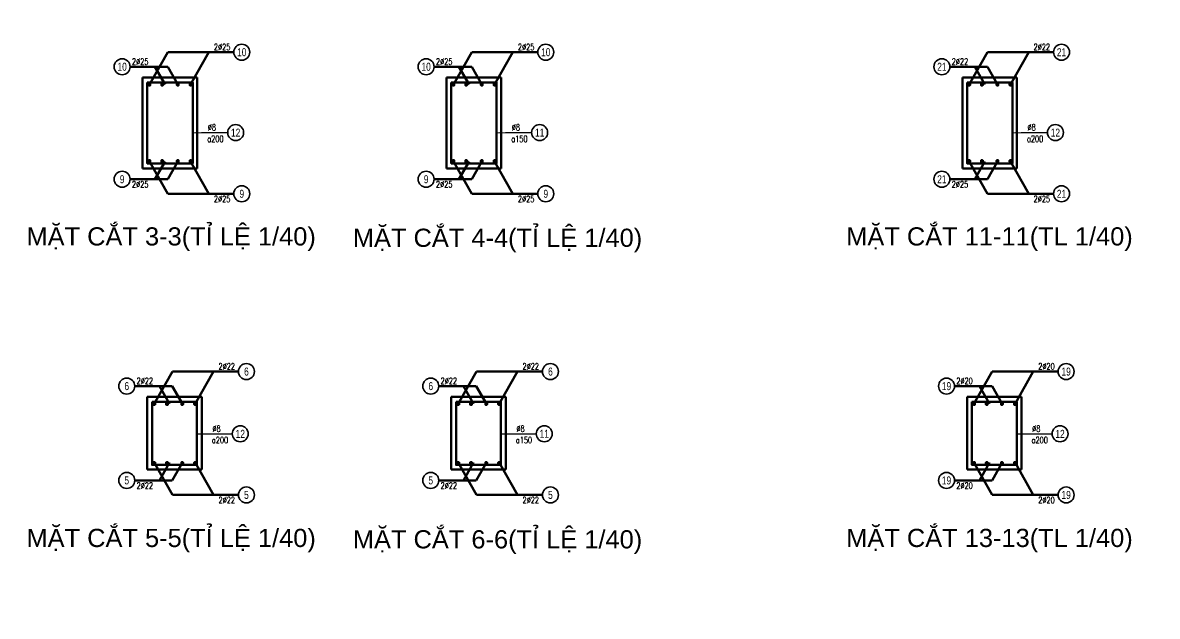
# Model space of a CAD drawing. Header units: millimetres. Extents: x 0 to 8478784, y 0 to 684185.
# Drawn here: x 3860864 to 3876462, y 333378 to 341542 of the extents above; entities that cross this region are included whole.
import ezdxf
from ezdxf.enums import TextEntityAlignment as Align

# ---------------------------------------------------------------- set-up
doc = ezdxf.new("R2010")
doc.units = ezdxf.units.MM
doc.header["$LTSCALE"] = 5000
doc.header["$MEASUREMENT"] = 0
doc.linetypes.add('CENTER', pattern=[2, 1.25, -0.25, 0.25, -0.25])
for name, color, linetype, lineweight in [('00-XMT.Text', 4, 'Continuous', 20), ('01-XMT.Columns', 2, 'Continuous', 25), ('02-XMT.Beams', 94, 'Continuous', 25), ('02-XMT.Beams-Text', 7, 'Continuous', 20), ('02-XMT.Reinforcement', 1, 'Continuous', 40), ('net thay', 7, 'Continuous', 15), ('THEP', 1, 'Continuous', 35)]:
    doc.layers.add(name, color=color, linetype=linetype, lineweight=lineweight)
doc.styles.add('romans.shx', font='romans.shx', dxfattribs={"width": 0.75, "bigfont": 'vns.shx'})
doc.styles.add('S1', font='VHARIAL.TTF', dxfattribs={"height": 200})
doc.styles.add('VNARIALH', font='VHARIAL.TTF')
doc.styles.add('vnsimli 0.7', font='vnsimli.shx', dxfattribs={"width": 0.75})
doc.dimstyles.new('XMT 1-1-100', dxfattribs={"dimscale": 100, "dimtxt": 2.5, "dimasz": 1, "dimexe": 1, "dimexo": 0, "dimgap": 0.5, "dimtad": 1, "dimdec": 0, "dimzin": 0, "dimdsep": 46, "dimtxsty": 'vnsimli 0.7', "dimblk": 'ARCHTICK', "dimcen": 1.5, "dimdle": 1, "dimclrd": 8, "dimclre": 8, "dimclrt": 116, "dimadec": 0, "dimazin": 0, "dimtfac": 1, "dimtdec": 0, "dimtofl": 0, "dimtmove": 0, "dimatfit": 3, "dimfxl": 0.18, "dimtolj": 1, "dimtzin": 0, "dimarcsym": 0})

# ---------------------------------------------------------------- blocks, each defined once
blk = doc.blocks.new('n')
at = {"layer": '01-XMT.Columns', "lineweight": 100}
for p, q in [((3489564, 779473.5), (3489864, 779473.5)), ((3489564, 778973.5), (3489564, 779473.5)), ((3489864, 779473.5), (3489864, 778973.5)), ((3489864, 778973.5), (3489564, 778973.5))]:
    blk.add_line(p, q, dxfattribs=at)
blk = doc.blocks.new('mk')
at = {"layer": '02-XMT.Beams', "color": 2, "lineweight": 100}
for p, q in [((3490207, 779473.5), (3490507, 779473.5)), ((3490207, 779073.5), (3490207, 779473.5)), ((3490507, 779473.5), (3490507, 779073.5)), ((3490507, 779073.5), (3490207, 779073.5))]:
    blk.add_line(p, q, dxfattribs=at)
blk = doc.blocks.new('ttttt')
at = {"layer": 'THEP'}
for p, q in [((-0.42, 0.42), (0.42, -0.42)), ((0.42, 0.42), (-0.42, -0.42)), ((0, 0.6), (0, -0.6)), ((-0.6, 0), (0.6, 0))]:
    blk.add_line(p, q, dxfattribs=at)
at = {"layer": 'THEP', "const_width": 0.1}
blk.add_lwpolyline([(-0.6, 0, 1), (0.6, 0, 1), (-0.6, 0, 1)], format="xyb", dxfattribs=at)
blk = doc.blocks.new('dk2')
at = {"color": 8}
blk.add_circle((312, 0), 312, dxfattribs=at)
at = {"layer": '00-XMT.Text', "color": 3, "style": 'romans.shx', "width": 0.75}
for tag, p in [('DK', (-678, 106)), ('KC', (-797, -372))]:
    blk.add_attdef(tag, p, '', height=250, dxfattribs=at)
at = {"layer": '00-XMT.Text', "color": 7, "style": 'VNARIALH', "width": 0.75}
blk.add_attdef('SH', text='', height=312, dxfattribs=at).set_placement((312, 0), align=Align.MIDDLE)
blk = doc.blocks.new('_ArchTick')
at = {"color": 0, "linetype": 'ByBlock', "const_width": 0.15}
blk.add_lwpolyline([(-0.5, -0.5), (0.5, 0.5)], dxfattribs=at)

msp = doc.modelspace()

# ---------------------------------------------------------------- linework, layer by layer
at = {"layer": '02-XMT.Beams-Text', "lineweight": 100}
for p, q in [((3862607, 340691.7), (3862858.2, 341136.5)), ((3862858.2, 341136.5), (3863766, 341136.5)), ((3863173.2, 340691.7), (3863424.5, 341136.5)), ((3866786.2, 340691.7), (3867037.5, 341136.5)), ((3867037.5, 341136.5), (3867945.3, 341136.5)), ((3867352.5, 340691.7), (3867603.8, 341136.5)), ((3873876.5, 340691.7), (3874127.8, 341136.5)), ((3874127.8, 341136.5), (3875035.5, 341136.5)), ((3874442.8, 340691.7), (3874694, 341136.5)), ((3862857.5, 340936.5), (3862341, 340936.5)), ((3862820.7, 340691.7), (3862682.5, 340936.5)), ((3862995.8, 340691.7), (3862857.5, 340936.5)), ((3867036.7, 340936.5), (3866520.2, 340936.5)), ((3867000, 340691.7), (3866861.7, 340936.5)), ((3867175, 340691.7), (3867036.7, 340936.5)), ((3874127, 340936.5), (3873610.5, 340936.5)), ((3874090.2, 340691.7), (3873952, 340936.5)), ((3874265.2, 340691.7), (3874127, 340936.5)), ((3862607, 339634.2), (3862858.2, 339189.5)), ((3862820.7, 339634.2), (3862682.5, 339389.5)), ((3862995.8, 339634.2), (3862857.5, 339389.5)), ((3863173.2, 339634.2), (3863424.5, 339189.5)), ((3866786.2, 339634.2), (3867037.5, 339189.5)), ((3867000, 339634.2), (3866861.7, 339389.5)), ((3867175, 339634.2), (3867036.7, 339389.5)), ((3867352.5, 339634.2), (3867603.8, 339189.5)), ((3873876.5, 339634.2), (3874127.8, 339189.5)), ((3874090.2, 339634.2), (3873952, 339389.5)), ((3874265.2, 339634.2), (3874127, 339389.5)), ((3874442.8, 339634.2), (3874694, 339189.5)), ((3862857.5, 339389.5), (3862341, 339389.5)), ((3867036.7, 339389.5), (3866520.2, 339389.5)), ((3874127, 339389.5), (3873610.5, 339389.5)), ((3862858.2, 339189.5), (3863766, 339189.5)), ((3867037.5, 339189.5), (3867945.3, 339189.5)), ((3874127.8, 339189.5), (3875035.5, 339189.5)), ((3862670.8, 336299.2), (3862922, 336744)), ((3862922, 336744), (3863829.8, 336744)), ((3863237, 336299.2), (3863488.2, 336744)), ((3866850, 336299.2), (3867101.2, 336744)), ((3867101.2, 336744), (3868009, 336744)), ((3867416.2, 336299.2), (3867667.5, 336744)), ((3873940.2, 336299.2), (3874191.5, 336744)), ((3874191.5, 336744), (3875099.3, 336744)), ((3874506.5, 336299.2), (3874757.8, 336744)), ((3862921.2, 336544), (3862404.7, 336544)), ((3862884.5, 336299.2), (3862746.2, 336544)), ((3863059.5, 336299.2), (3862921.2, 336544)), ((3867100.5, 336544), (3866584, 336544)), ((3867063.7, 336299.2), (3866925.5, 336544)), ((3867238.8, 336299.2), (3867100.5, 336544)), ((3874190.7, 336544), (3873674.2, 336544)), ((3874154, 336299.2), (3874015.7, 336544)), ((3874329, 336299.2), (3874190.7, 336544)), ((3862670.8, 335491.7), (3862922, 335047)), ((3862884.5, 335491.7), (3862746.2, 335247)), ((3863059.5, 335491.7), (3862921.2, 335247)), ((3863237, 335491.7), (3863488.2, 335047)), ((3866850, 335491.7), (3867101.2, 335047)), ((3867063.7, 335491.7), (3866925.5, 335247)), ((3867238.8, 335491.7), (3867100.5, 335247)), ((3867416.2, 335491.7), (3867667.5, 335047)), ((3873940.2, 335491.7), (3874191.5, 335047)), ((3874154, 335491.7), (3874015.7, 335247)), ((3874329, 335491.7), (3874190.7, 335247)), ((3874506.5, 335491.7), (3874757.8, 335047)), ((3862921.2, 335247), (3862404.7, 335247)), ((3867100.5, 335247), (3866584, 335247)), ((3874190.7, 335247), (3873674.2, 335247)), ((3862922, 335047), (3863829.8, 335047)), ((3867101.2, 335047), (3868009, 335047)), ((3874191.5, 335047), (3875099.3, 335047))]:
    msp.add_line(p, q, dxfattribs=at)
at = {"layer": '02-XMT.Reinforcement', "lineweight": 100}
for points in [[(3862577, 340720.5), (3863200.8, 340720.5), (3863200.8, 339608), (3862577, 339608)], [(3866756.2, 340720.5), (3867380, 340720.5), (3867380, 339608), (3866756.2, 339608)], [(3873846.5, 340720.5), (3874470.2, 340720.5), (3874470.2, 339608), (3873846.5, 339608)], [(3862643.2, 336328), (3863259.5, 336328), (3863259.5, 335459.2), (3862643.2, 335459.2)], [(3866822.5, 336328), (3867438.8, 336328), (3867438.8, 335459.2), (3866822.5, 335459.2)], [(3866822.5, 336328), (3867438.8, 336328), (3867438.8, 335459.2), (3866822.5, 335459.2)], [(3873912.8, 336328), (3874529, 336328), (3874529, 335459.2), (3873912.8, 335459.2)]]:
    msp.add_lwpolyline(points, close=True, dxfattribs=at)
at = {"layer": 'net thay', "linetype": 'CENTER', "lineweight": 15}
msp.add_circle((3911642, 421190.5), 262994, dxfattribs=at)

# ---------------------------------------------------------------- block references
at = {"layer": '02-XMT.Reinforcement', "lineweight": 100, "xscale": 2.5, "yscale": 2.5, "zscale": 2.5}
for name, p in [('n', (-4861396.8, -1607895.8)), ('n', (-4857217.5, -1607895.8)), ('n', (-4850127.2, -1607895.8)), ('mk', (-4862940.5, -1612288.2)), ('mk', (-4858761.2, -1612288.2)), ('mk', (-4851671, -1612288.2))]:
    msp.add_blockref(name, p, dxfattribs=at)
at = {"layer": 'THEP'}
ref = msp.add_blockref('dk2', (3863766, 341136.5), dxfattribs=dict(at, xscale=0.351999000646174, yscale=0.3519990001805127, zscale=0.351999))
ref.add_attrib('SH', '10', dxfattribs={"layer": '00-XMT.Text', "color": 7, "height": 110, "style": 'VNARIALH', "width": 0.75}).set_placement((3863876, 341136.5), align=Align.MIDDLE)
ref.add_attrib('DK', '2%%c25', (3863492.4, 341163.5), dxfattribs={"layer": '00-XMT.Text', "color": 3, "height": 88, "style": 'romans.shx', "width": 0.75})
ref = msp.add_blockref('dk2', (3867945.3, 341136.5), dxfattribs=dict(at, xscale=0.351999000646174, yscale=0.3519990001805127, zscale=0.351999))
ref.add_attrib('SH', '10', dxfattribs={"layer": '00-XMT.Text', "color": 7, "height": 110, "style": 'VNARIALH', "width": 0.75}).set_placement((3868055.2, 341136.5), align=Align.MIDDLE)
ref.add_attrib('DK', '2%%c25', (3867671.6, 341163.5), dxfattribs={"layer": '00-XMT.Text', "color": 3, "height": 88, "style": 'romans.shx', "width": 0.75})
ref = msp.add_blockref('dk2', (3875035.5, 341136.5), dxfattribs=dict(at, xscale=0.351999000646174, yscale=0.3519990001805127, zscale=0.351999))
ref.add_attrib('SH', '21', dxfattribs={"layer": '00-XMT.Text', "color": 7, "height": 110, "style": 'VNARIALH', "width": 0.75}).set_placement((3875145.5, 341136.5), align=Align.MIDDLE)
ref.add_attrib('DK', '2%%c22', (3874761.9, 341163.5), dxfattribs={"layer": '00-XMT.Text', "color": 3, "height": 88, "style": 'romans.shx', "width": 0.75})
ref = msp.add_blockref('dk2', (3862341, 340936.5), dxfattribs=dict(at, xscale=-0.3519990015774965, yscale=0.3519990001805127, zscale=0.351999))
ref.add_attrib('SH', '10', dxfattribs={"layer": '00-XMT.Text', "color": 7, "height": 110, "style": 'VNARIALH', "width": 0.75}).set_placement((3862231, 340936.5), align=Align.MIDDLE)
ref.add_attrib('DK', '2%%c25', (3862366.3, 340963.5), dxfattribs={"layer": '00-XMT.Text', "color": 3, "height": 88, "style": 'romans.shx', "width": 0.75})
ref = msp.add_blockref('dk2', (3866520.2, 340936.5), dxfattribs=dict(at, xscale=-0.3519990015774965, yscale=0.3519990001805127, zscale=0.351999))
ref.add_attrib('SH', '10', dxfattribs={"layer": '00-XMT.Text', "color": 7, "height": 110, "style": 'VNARIALH', "width": 0.75}).set_placement((3866410.2, 340936.5), align=Align.MIDDLE)
ref.add_attrib('DK', '2%%c25', (3866545.5, 340963.5), dxfattribs={"layer": '00-XMT.Text', "color": 3, "height": 88, "style": 'romans.shx', "width": 0.75})
ref = msp.add_blockref('dk2', (3873610.5, 340936.5), dxfattribs=dict(at, xscale=-0.3519990015774965, yscale=0.3519990001805127, zscale=0.351999))
ref.add_attrib('SH', '21', dxfattribs={"layer": '00-XMT.Text', "color": 7, "height": 110, "style": 'VNARIALH', "width": 0.75}).set_placement((3873500.5, 340936.5), align=Align.MIDDLE)
ref.add_attrib('DK', '2%%c22', (3873635.8, 340963.5), dxfattribs={"layer": '00-XMT.Text', "color": 3, "height": 88, "style": 'romans.shx', "width": 0.75})
at = {"layer": 'THEP', "color": 6, "xscale": 41.87076923064888, "yscale": 41.87076923064888, "zscale": 41.87076923064888, "rotation": 359.9999999566698}
for p in [(3862607, 340691.7), (3862782, 340691.7), (3862995.8, 340691.7), (3863173.2, 340691.7), (3866786.2, 340691.7), (3866961.2, 340691.7), (3867175, 340691.7), (3867352.5, 340691.7), (3873876.5, 340691.7), (3874051.5, 340691.7), (3874265.2, 340691.7), (3874442.8, 340691.7), (3862607, 339638), (3862782, 339638), (3862995.8, 339638), (3863173.2, 339638), (3866786.2, 339638), (3866961.2, 339638), (3867175, 339638), (3867352.5, 339638), (3873876.5, 339638), (3874051.5, 339638), (3874265.2, 339638), (3874442.8, 339638), (3862673.2, 336299.2), (3862848.2, 336299.2), (3863056.9, 336299.2), (3863234.4, 336299.2), (3866852.5, 336299.2), (3867027.5, 336299.2), (3867236.1, 336299.2), (3867413.6, 336299.2), (3873942.8, 336299.2), (3874117.8, 336299.2), (3874326.4, 336299.2), (3874503.9, 336299.2), (3862673.2, 335485.5), (3862848.2, 335485.5), (3863056.9, 335485.5), (3863234.4, 335485.5), (3866852.5, 335485.5), (3867027.5, 335485.5), (3867236.1, 335485.5), (3867413.6, 335485.5), (3873942.8, 335485.5), (3874117.8, 335485.5), (3874326.4, 335485.5), (3874503.9, 335485.5)]:
    msp.add_blockref('ttttt', p, dxfattribs=at)
at = {"layer": 'THEP'}
ref = msp.add_blockref('dk2', (3863682, 340031), dxfattribs=dict(at, xscale=0.351999000646174, yscale=0.3519990001805127, zscale=0.351999))
ref.add_attrib('SH', '12', dxfattribs={"layer": '00-XMT.Text', "color": 7, "height": 110, "style": 'VNARIALH', "width": 0.75}).set_placement((3863792, 340031), align=Align.MIDDLE)
ref.add_attrib('DK', '%%c8', (3863408.4, 340058), dxfattribs={"layer": '00-XMT.Text', "color": 3, "height": 88, "style": 'romans.shx', "width": 0.75})
ref.add_attrib('KC', 'a200', (3863401.5, 339900.2), dxfattribs={"layer": '00-XMT.Text', "color": 3, "height": 88, "style": 'romans.shx', "width": 0.75})
ref = msp.add_blockref('dk2', (3867861.2, 340031), dxfattribs=dict(at, xscale=0.351999000646174, yscale=0.3519990001805127, zscale=0.351999))
ref.add_attrib('SH', '11', dxfattribs={"layer": '00-XMT.Text', "color": 7, "height": 110, "style": 'VNARIALH', "width": 0.75}).set_placement((3867971.2, 340031), align=Align.MIDDLE)
ref.add_attrib('DK', '%%c8', (3867587.6, 340058), dxfattribs={"layer": '00-XMT.Text', "color": 3, "height": 88, "style": 'romans.shx', "width": 0.75})
ref.add_attrib('KC', 'a150', (3867580.8, 339900.2), dxfattribs={"layer": '00-XMT.Text', "color": 3, "height": 88, "style": 'romans.shx', "width": 0.75})
ref = msp.add_blockref('dk2', (3874951.5, 340031), dxfattribs=dict(at, xscale=0.351999000646174, yscale=0.3519990001805127, zscale=0.351999))
ref.add_attrib('SH', '12', dxfattribs={"layer": '00-XMT.Text', "color": 7, "height": 110, "style": 'VNARIALH', "width": 0.75}).set_placement((3875061.5, 340031), align=Align.MIDDLE)
ref.add_attrib('DK', '%%c8', (3874677.9, 340058), dxfattribs={"layer": '00-XMT.Text', "color": 3, "height": 88, "style": 'romans.shx', "width": 0.75})
ref.add_attrib('KC', 'a200', (3874671, 339900.2), dxfattribs={"layer": '00-XMT.Text', "color": 3, "height": 88, "style": 'romans.shx', "width": 0.75})
ref = msp.add_blockref('dk2', (3862341, 339389.5), dxfattribs=dict(at, xscale=0.3519990015774965, yscale=0.3519990004133433, zscale=0.351999, rotation=180))
ref.add_attrib('SH', '9', dxfattribs={"layer": '00-XMT.Text', "color": 7, "height": 110, "style": 'VNARIALH', "width": 0.75}).set_placement((3862231, 339389.5), align=Align.MIDDLE)
ref.add_attrib('DK', '2%%c25', (3862366.3, 339274.5), dxfattribs={"layer": '00-XMT.Text', "color": 3, "height": 88, "style": 'romans.shx', "width": 0.75})
ref = msp.add_blockref('dk2', (3866520.2, 339389.5), dxfattribs=dict(at, xscale=0.3519990015774965, yscale=0.3519990004133433, zscale=0.351999, rotation=180))
ref.add_attrib('SH', '9', dxfattribs={"layer": '00-XMT.Text', "color": 7, "height": 110, "style": 'VNARIALH', "width": 0.75}).set_placement((3866410.2, 339389.5), align=Align.MIDDLE)
ref.add_attrib('DK', '2%%c25', (3866545.5, 339274.5), dxfattribs={"layer": '00-XMT.Text', "color": 3, "height": 88, "style": 'romans.shx', "width": 0.75})
ref = msp.add_blockref('dk2', (3873610.5, 339389.5), dxfattribs=dict(at, xscale=0.3519990015774965, yscale=0.3519990004133433, zscale=0.351999, rotation=180))
ref.add_attrib('SH', '21', dxfattribs={"layer": '00-XMT.Text', "color": 7, "height": 110, "style": 'VNARIALH', "width": 0.75}).set_placement((3873500.5, 339389.5), align=Align.MIDDLE)
ref.add_attrib('DK', '2%%c25', (3873635.8, 339274.5), dxfattribs={"layer": '00-XMT.Text', "color": 3, "height": 88, "style": 'romans.shx', "width": 0.75})
ref = msp.add_blockref('dk2', (3863766, 339189.5), dxfattribs=dict(at, xscale=-0.351999000646174, yscale=0.3519990004133433, zscale=0.351999, rotation=180))
ref.add_attrib('SH', '9', dxfattribs={"layer": '00-XMT.Text', "color": 7, "height": 110, "style": 'VNARIALH', "width": 0.75}).set_placement((3863876, 339189.5), align=Align.MIDDLE)
ref.add_attrib('DK', '2%%c25', (3863492.4, 339074.5), dxfattribs={"layer": '00-XMT.Text', "color": 3, "height": 88, "style": 'romans.shx', "width": 0.75})
ref = msp.add_blockref('dk2', (3867945.3, 339189.5), dxfattribs=dict(at, xscale=-0.351999000646174, yscale=0.3519990004133433, zscale=0.351999, rotation=180))
ref.add_attrib('SH', '9', dxfattribs={"layer": '00-XMT.Text', "color": 7, "height": 110, "style": 'VNARIALH', "width": 0.75}).set_placement((3868055.2, 339189.5), align=Align.MIDDLE)
ref.add_attrib('DK', '2%%c25', (3867671.6, 339074.5), dxfattribs={"layer": '00-XMT.Text', "color": 3, "height": 88, "style": 'romans.shx', "width": 0.75})
ref = msp.add_blockref('dk2', (3875035.5, 339189.5), dxfattribs=dict(at, xscale=-0.351999000646174, yscale=0.3519990004133433, zscale=0.351999, rotation=180))
ref.add_attrib('SH', '21', dxfattribs={"layer": '00-XMT.Text', "color": 7, "height": 110, "style": 'VNARIALH', "width": 0.75}).set_placement((3875145.5, 339189.5), align=Align.MIDDLE)
ref.add_attrib('DK', '2%%c25', (3874761.9, 339074.5), dxfattribs={"layer": '00-XMT.Text', "color": 3, "height": 88, "style": 'romans.shx', "width": 0.75})
ref = msp.add_blockref('dk2', (3863829.8, 336744), dxfattribs=dict(at, xscale=0.351999000646174, yscale=0.3519990001805127, zscale=0.351999))
ref.add_attrib('SH', '6', dxfattribs={"layer": '00-XMT.Text', "color": 7, "height": 110, "style": 'VNARIALH', "width": 0.75}).set_placement((3863939.7, 336744), align=Align.MIDDLE)
ref.add_attrib('DK', '2%%c22', (3863556.1, 336771), dxfattribs={"layer": '00-XMT.Text', "color": 3, "height": 88, "style": 'romans.shx', "width": 0.75})
ref = msp.add_blockref('dk2', (3868009, 336744), dxfattribs=dict(at, xscale=0.351999000646174, yscale=0.3519990001805127, zscale=0.351999))
ref.add_attrib('SH', '6', dxfattribs={"layer": '00-XMT.Text', "color": 7, "height": 110, "style": 'VNARIALH', "width": 0.75}).set_placement((3868119, 336744), align=Align.MIDDLE)
ref.add_attrib('DK', '2%%c22', (3867735.4, 336771), dxfattribs={"layer": '00-XMT.Text', "color": 3, "height": 88, "style": 'romans.shx', "width": 0.75})
ref = msp.add_blockref('dk2', (3875099.3, 336744), dxfattribs=dict(at, xscale=0.351999000646174, yscale=0.3519990001805127, zscale=0.351999))
ref.add_attrib('SH', '19', dxfattribs={"layer": '00-XMT.Text', "color": 7, "height": 110, "style": 'VNARIALH', "width": 0.75}).set_placement((3875209.2, 336744), align=Align.MIDDLE)
ref.add_attrib('DK', '2%%c20', (3874825.6, 336771), dxfattribs={"layer": '00-XMT.Text', "color": 3, "height": 88, "style": 'romans.shx', "width": 0.75})
ref = msp.add_blockref('dk2', (3862404.7, 336544), dxfattribs=dict(at, xscale=-0.3519990015774965, yscale=0.3519990001805127, zscale=0.351999))
ref.add_attrib('SH', '6', dxfattribs={"layer": '00-XMT.Text', "color": 7, "height": 110, "style": 'VNARIALH', "width": 0.75}).set_placement((3862294.7, 336544), align=Align.MIDDLE)
ref.add_attrib('DK', '2%%c22', (3862430, 336571), dxfattribs={"layer": '00-XMT.Text', "color": 3, "height": 88, "style": 'romans.shx', "width": 0.75})
ref = msp.add_blockref('dk2', (3866584, 336544), dxfattribs=dict(at, xscale=-0.3519990015774965, yscale=0.3519990001805127, zscale=0.351999))
ref.add_attrib('SH', '6', dxfattribs={"layer": '00-XMT.Text', "color": 7, "height": 110, "style": 'VNARIALH', "width": 0.75}).set_placement((3866474, 336544), align=Align.MIDDLE)
ref.add_attrib('DK', '2%%c22', (3866609.3, 336571), dxfattribs={"layer": '00-XMT.Text', "color": 3, "height": 88, "style": 'romans.shx', "width": 0.75})
ref = msp.add_blockref('dk2', (3873674.2, 336544), dxfattribs=dict(at, xscale=-0.3519990015774965, yscale=0.3519990001805127, zscale=0.351999))
ref.add_attrib('SH', '19', dxfattribs={"layer": '00-XMT.Text', "color": 7, "height": 110, "style": 'VNARIALH', "width": 0.75}).set_placement((3873564.2, 336544), align=Align.MIDDLE)
ref.add_attrib('DK', '2%%c20', (3873699.5, 336571), dxfattribs={"layer": '00-XMT.Text', "color": 3, "height": 88, "style": 'romans.shx', "width": 0.75})
ref = msp.add_blockref('dk2', (3863745.8, 335888.5), dxfattribs=dict(at, xscale=0.351999000646174, yscale=0.3519990001805127, zscale=0.351999))
ref.add_attrib('SH', '12', dxfattribs={"layer": '00-XMT.Text', "color": 7, "height": 110, "style": 'VNARIALH', "width": 0.75}).set_placement((3863855.7, 335888.5), align=Align.MIDDLE)
ref.add_attrib('DK', '%%c8', (3863472.1, 335915.5), dxfattribs={"layer": '00-XMT.Text', "color": 3, "height": 88, "style": 'romans.shx', "width": 0.75})
ref.add_attrib('KC', 'a200', (3863465.3, 335757.7), dxfattribs={"layer": '00-XMT.Text', "color": 3, "height": 88, "style": 'romans.shx', "width": 0.75})
ref = msp.add_blockref('dk2', (3867925, 335888.5), dxfattribs=dict(at, xscale=0.351999000646174, yscale=0.3519990001805127, zscale=0.351999))
ref.add_attrib('SH', '11', dxfattribs={"layer": '00-XMT.Text', "color": 7, "height": 110, "style": 'VNARIALH', "width": 0.75}).set_placement((3868035, 335888.5), align=Align.MIDDLE)
ref.add_attrib('DK', '%%c8', (3867651.4, 335915.5), dxfattribs={"layer": '00-XMT.Text', "color": 3, "height": 88, "style": 'romans.shx', "width": 0.75})
ref.add_attrib('KC', 'a150', (3867644.5, 335757.7), dxfattribs={"layer": '00-XMT.Text', "color": 3, "height": 88, "style": 'romans.shx', "width": 0.75})
ref = msp.add_blockref('dk2', (3875015.2, 335888.5), dxfattribs=dict(at, xscale=0.351999000646174, yscale=0.3519990001805127, zscale=0.351999))
ref.add_attrib('SH', '12', dxfattribs={"layer": '00-XMT.Text', "color": 7, "height": 110, "style": 'VNARIALH', "width": 0.75}).set_placement((3875125.2, 335888.5), align=Align.MIDDLE)
ref.add_attrib('DK', '%%c8', (3874741.6, 335915.5), dxfattribs={"layer": '00-XMT.Text', "color": 3, "height": 88, "style": 'romans.shx', "width": 0.75})
ref.add_attrib('KC', 'a200', (3874734.8, 335757.7), dxfattribs={"layer": '00-XMT.Text', "color": 3, "height": 88, "style": 'romans.shx', "width": 0.75})
ref = msp.add_blockref('dk2', (3862404.7, 335247), dxfattribs=dict(at, xscale=0.3519990015774965, yscale=0.3519990004133433, zscale=0.351999, rotation=180))
ref.add_attrib('SH', '5', dxfattribs={"layer": '00-XMT.Text', "color": 7, "height": 110, "style": 'VNARIALH', "width": 0.75}).set_placement((3862294.7, 335247), align=Align.MIDDLE)
ref.add_attrib('DK', '2%%c22', (3862430, 335132), dxfattribs={"layer": '00-XMT.Text', "color": 3, "height": 88, "style": 'romans.shx', "width": 0.75})
ref = msp.add_blockref('dk2', (3866584, 335247), dxfattribs=dict(at, xscale=0.3519990015774965, yscale=0.3519990004133433, zscale=0.351999, rotation=180))
ref.add_attrib('SH', '5', dxfattribs={"layer": '00-XMT.Text', "color": 7, "height": 110, "style": 'VNARIALH', "width": 0.75}).set_placement((3866474, 335247), align=Align.MIDDLE)
ref.add_attrib('DK', '2%%c22', (3866609.3, 335132), dxfattribs={"layer": '00-XMT.Text', "color": 3, "height": 88, "style": 'romans.shx', "width": 0.75})
ref = msp.add_blockref('dk2', (3873674.2, 335247), dxfattribs=dict(at, xscale=0.3519990015774965, yscale=0.3519990004133433, zscale=0.351999, rotation=180))
ref.add_attrib('SH', '19', dxfattribs={"layer": '00-XMT.Text', "color": 7, "height": 110, "style": 'VNARIALH', "width": 0.75}).set_placement((3873564.2, 335247), align=Align.MIDDLE)
ref.add_attrib('DK', '2%%c20', (3873699.5, 335132), dxfattribs={"layer": '00-XMT.Text', "color": 3, "height": 88, "style": 'romans.shx', "width": 0.75})
ref = msp.add_blockref('dk2', (3863829.8, 335047), dxfattribs=dict(at, xscale=-0.351999000646174, yscale=0.3519990004133433, zscale=0.351999, rotation=180))
ref.add_attrib('SH', '5', dxfattribs={"layer": '00-XMT.Text', "color": 7, "height": 110, "style": 'VNARIALH', "width": 0.75}).set_placement((3863939.7, 335047), align=Align.MIDDLE)
ref.add_attrib('DK', '2%%c22', (3863556.1, 334932), dxfattribs={"layer": '00-XMT.Text', "color": 3, "height": 88, "style": 'romans.shx', "width": 0.75})
ref = msp.add_blockref('dk2', (3868009, 335047), dxfattribs=dict(at, xscale=-0.351999000646174, yscale=0.3519990004133433, zscale=0.351999, rotation=180))
ref.add_attrib('SH', '5', dxfattribs={"layer": '00-XMT.Text', "color": 7, "height": 110, "style": 'VNARIALH', "width": 0.75}).set_placement((3868119, 335047), align=Align.MIDDLE)
ref.add_attrib('DK', '2%%c22', (3867735.4, 334932), dxfattribs={"layer": '00-XMT.Text', "color": 3, "height": 88, "style": 'romans.shx', "width": 0.75})
ref = msp.add_blockref('dk2', (3875099.3, 335047), dxfattribs=dict(at, xscale=-0.351999000646174, yscale=0.3519990004133433, zscale=0.351999, rotation=180))
ref.add_attrib('SH', '19', dxfattribs={"layer": '00-XMT.Text', "color": 7, "height": 110, "style": 'VNARIALH', "width": 0.75}).set_placement((3875209.2, 335047), align=Align.MIDDLE)
ref.add_attrib('DK', '2%%c20', (3874825.6, 334932), dxfattribs={"layer": '00-XMT.Text', "color": 3, "height": 88, "style": 'romans.shx', "width": 0.75})

# ---------------------------------------------------------------- texts
at = {"layer": '02-XMT.Beams-Text', "lineweight": 100, "char_height": 250, "width": 4000.75, "attachment_point": 1, "style": 'S1'}
for s, insert in [('mÆt c¾t 3-3(tØ lÖ 1/40)', (3860916, 338728.2)), ('mÆt c¾t 11-11(tl 1/40)', (3872185.5, 338728.2)), ('mÆt c¾t 4-4(tØ lÖ 1/40)', (3865403, 338709.2)), ('mÆt c¾t 5-5(tØ lÖ 1/40)', (3860916, 334581.2)), ('mÆt c¾t 6-6(tØ lÖ 1/40)', (3865403, 334562.2)), ('mÆt c¾t 13-13(tl 1/40)', (3872185.5, 334581.2))]:
    msp.add_mtext(s, dxfattribs=dict(at, insert=insert))

# ---------------------------------------------------------------- leaders
at = {"layer": '02-XMT.Beams', "lineweight": 100}
for points in [[(3863200.8, 340029.2), (3863320.8, 340031), (3863682, 340031)], [(3867380, 340029.2), (3867500, 340031), (3867861.2, 340031)], [(3874470.2, 340029.2), (3874590.2, 340031), (3874951.5, 340031)], [(3863264.5, 335886.8), (3863384.5, 335888.5), (3863745.8, 335888.5)], [(3867443.8, 335886.8), (3867563.8, 335888.5), (3867925, 335888.5)], [(3874534, 335886.8), (3874654, 335888.5), (3875015.2, 335888.5)]]:
    msp.add_leader(points, dimstyle='XMT 1-1-100', override={"dimasz": 0.5, "dimgap": 0.5, "dimtad": 0}, dxfattribs=at)

doc.saveas('drawing.dxf')
